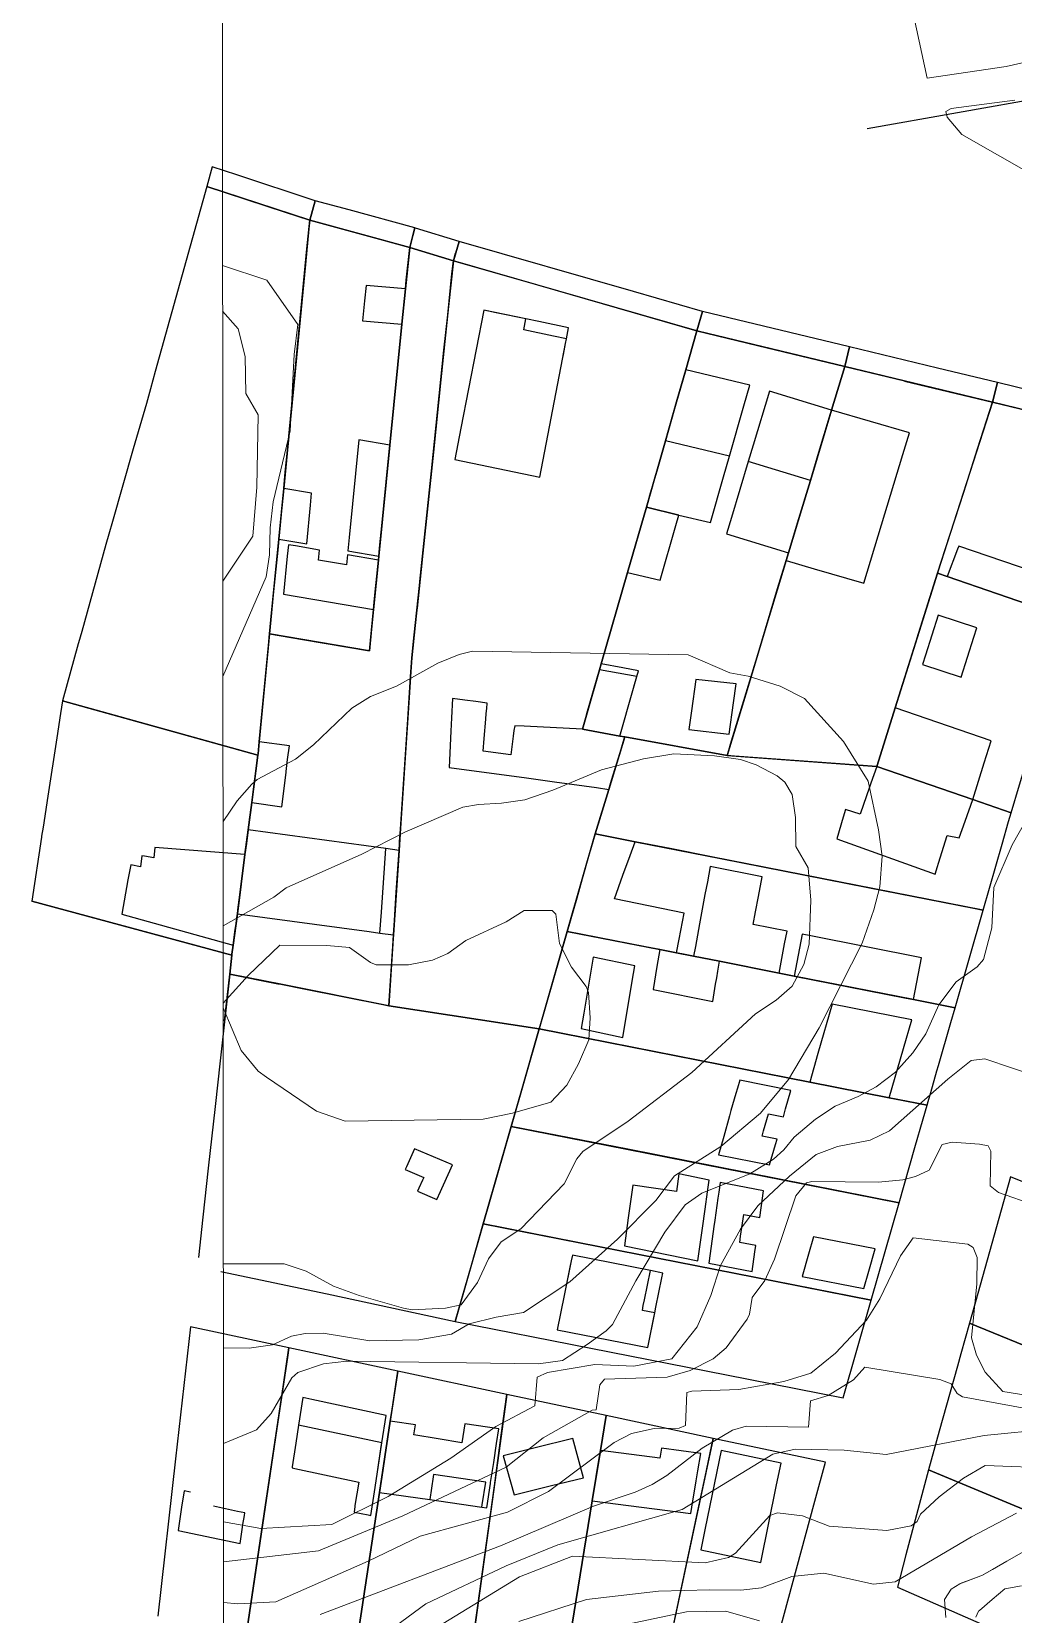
# Model space of a CAD drawing. Header units: millimetres. Extents: x 2695 to 3468, y 1447 to 2202.
# Drawn here: x 2710.2 to 2807.1, y 1669.3 to 1825.4 of the extents above; entities that cross this region are included whole.
import ezdxf

# ---------------------------------------------------------------- set-up
doc = ezdxf.new("R2010")
doc.units = ezdxf.units.MM
doc.layers.add('01_Fina', color=7, linetype='Continuous')
doc.layers.add('Traza Urbana', color=7, linetype='Continuous')

msp = doc.modelspace()

# ---------------------------------------------------------------- linework, layer by layer
at = {"layer": '01_Fina'}
msp.add_line((2792.64, 1815.87), (3017.89, 1855.74), dxfattribs=at)
at = {"layer": '01_Fina', "color": 252, "lineweight": 9, "true_color": 0x939598}
msp.add_lwpolyline([(2729.2, 1564.62), (3468.29, 1564.62), (3467.85, 2202.43), (2728.76, 2202.43), (2729.2, 1584.57)], dxfattribs=at)
at = {"layer": '01_Fina', "color": 252, "linetype": 'Continuous', "lineweight": 9, "true_color": 0x939598}
for points in [[(2796.72, 1829.37), (2798.55, 1820.85), (2806.36, 1822), (2809.37, 1822.68)], [(2807.19, 1818.68), (2800.91, 1817.84), (2800.4, 1817.54), (2800.54, 1816.99), (2801.99, 1815.26), (2809, 1811.26)], [(2729.05, 1802.34), (2733.4, 1800.91), (2736.46, 1796.52), (2736.11, 1793.57), (2735.72, 1786.05), (2734.03, 1779.03), (2733.75, 1776.48), (2733.68, 1773.81), (2733.33, 1771.64), (2729.08, 1761.78)], [(2729.05, 1797.85), (2730.59, 1796.11), (2731.26, 1793.38), (2731.32, 1789.72), (2732.56, 1787.62), (2732.41, 1780.47), (2732.03, 1775.65), (2729.07, 1771.21)], [(2729.09, 1747.48), (2730.49, 1749.52), (2731.93, 1751.18), (2732.44, 1751.64), (2736.23, 1753.65), (2738, 1755.04), (2741.78, 1758.66), (2743.63, 1759.82), (2746.2, 1760.83), (2750.27, 1763.1), (2752.37, 1763.98), (2753.7, 1764.3), (2774.99, 1763.93), (2779.07, 1762.17), (2780.91, 1761.84), (2784.04, 1760.83), (2786.45, 1759.64), (2790.3, 1755.39), (2792.72, 1751.48), (2793.76, 1746.68), (2794.1, 1744.08), (2793.89, 1741.05), (2793.28, 1738.76), (2792.15, 1735.47), (2787.9, 1727.14), (2784.86, 1722.03), (2782.11, 1718.71), (2778.19, 1715.41), (2773.64, 1712.51), (2771.8, 1710.09), (2768, 1706.27), (2763.3, 1702.08), (2758.74, 1699.05), (2756.02, 1698.58), (2753.38, 1697.91), (2751.61, 1696.91), (2748.39, 1696.33), (2743.58, 1696.24), (2738.96, 1697.01), (2737.18, 1696.96), (2735.84, 1696.69), (2733.97, 1695.84), (2731.67, 1695.52), (2729.12, 1695.56)], [(2729.09, 1737.18), (2734.1, 1740.02), (2735.33, 1740.95), (2742.79, 1744.27), (2747.03, 1746.45), (2752.75, 1748.89), (2754.29, 1749.18), (2756.55, 1749.28), (2758.86, 1749.61), (2761.61, 1750.57), (2766.42, 1752.57), (2770.57, 1753.67), (2773.55, 1754.15), (2777.56, 1753.96), (2780.14, 1753.61), (2781.67, 1753.08), (2783.74, 1752), (2784.5, 1751.36), (2785.23, 1750.14), (2785.58, 1747.88), (2785.6, 1745.01), (2786.8, 1742.9), (2787.09, 1739.73), (2786.91, 1735.39), (2786.38, 1733.37), (2785.23, 1731.24), (2783.66, 1729.87), (2781.63, 1728.52), (2775.34, 1722.72), (2769.06, 1717.93), (2764.57, 1714.91), (2763.98, 1714.21), (2762.73, 1711.73), (2758.47, 1707.28), (2756.52, 1706.02), (2755.28, 1704.34), (2754.18, 1702.01), (2752.57, 1699.8), (2751.05, 1699.47), (2747.74, 1699.31), (2746.9, 1699.46), (2742.52, 1700.72), (2740, 1701.64), (2737.3, 1703.12), (2735.11, 1703.84), (2729.12, 1703.84)], [(2808.45, 1747.84), (2806.94, 1745.2), (2805.12, 1740.99), (2804.92, 1737), (2804.11, 1733.87), (2803.48, 1733.15), (2801.41, 1731.66), (2799.72, 1729.41), (2798.43, 1726.52), (2797.13, 1724.66), (2795.43, 1722.76), (2793.51, 1721.32), (2791.76, 1720.34), (2789.49, 1719.4), (2787.55, 1718.12), (2785.44, 1716.34), (2784.42, 1715.09), (2783.41, 1714.16), (2781.06, 1712.73), (2776.32, 1710.82), (2774.68, 1709.65), (2772.67, 1706.96), (2769.82, 1702.16), (2767.52, 1697.85), (2766.9, 1697.22), (2765.02, 1695.87), (2762.59, 1694.31), (2760.2, 1693.97), (2741.29, 1694.25), (2738.99, 1693.98), (2736.48, 1693.12), (2735.88, 1692.59), (2733.85, 1689.06), (2732.39, 1687.46), (2729.13, 1686.12)], [(2729.1, 1729.1), (2730.86, 1724.9), (2732.56, 1722.85), (2733.37, 1722.26), (2738.31, 1718.9), (2741.15, 1717.93), (2754.76, 1718.12), (2757.66, 1718.7), (2761.42, 1719.8), (2763.02, 1721.47), (2764.17, 1723.56), (2765.19, 1725.93), (2765.32, 1728.11), (2765.13, 1730.62), (2764.9, 1731.19), (2763.46, 1733.13), (2762.28, 1735.44), (2761.91, 1738.33), (2761.56, 1738.69), (2758.78, 1738.69), (2757.03, 1737.58), (2753.04, 1735.74), (2751.26, 1734.45), (2749.76, 1733.82), (2747.38, 1733.34), (2744.19, 1733.34), (2743.63, 1733.57), (2741.57, 1735.05), (2739.34, 1735.25), (2734.68, 1735.28), (2731.58, 1732.29), (2729.1, 1729.56)], [(2729.14, 1678.37), (2732.8, 1677.73), (2739.83, 1678.13), (2745.38, 1680.88), (2751.57, 1684.66), (2756.01, 1687.8), (2759.84, 1689.83), (2760.08, 1692.67), (2761.09, 1693.11), (2765.76, 1693.92), (2769.62, 1693.73), (2773.36, 1694.46), (2775.87, 1697.64), (2777.2, 1700.72), (2778.15, 1703.67), (2780.13, 1707.26), (2781.84, 1709.55), (2784.98, 1712.48), (2787.59, 1714.63), (2789.72, 1715.43), (2792.94, 1716.05), (2794.84, 1716.98), (2800.59, 1722.06), (2802.9, 1723.9), (2804.23, 1724.07), (2809.69, 1722.22)], [(2729.14, 1674.45), (2738.5, 1675.51), (2746.82, 1678.99), (2757.02, 1683.78), (2760.66, 1686.66), (2765.5, 1689.4), (2765.9, 1689.44), (2766.27, 1691.89), (2766.73, 1692.45), (2772.91, 1692.67), (2775.17, 1693.3), (2777.44, 1694.47), (2778.73, 1695.56), (2780.8, 1698.39), (2781.03, 1698.89), (2781.28, 1700.52), (2782.53, 1702.21), (2783.49, 1704.3), (2785.61, 1710.54), (2786.64, 1711.84), (2787.16, 1711.98), (2793.76, 1711.89), (2796.17, 1712.13), (2797.4, 1712.46), (2798.74, 1713.08), (2800.02, 1715.6), (2801.01, 1715.86), (2803.73, 1715.66), (2804.57, 1715.49), (2804.84, 1714.97), (2804.76, 1711.55), (2805.58, 1710.87), (2809.16, 1709.63)], [(2729.14, 1670.43), (2730.56, 1670.29), (2734.29, 1670.5), (2743.42, 1674.5), (2748.52, 1676.96), (2757.15, 1679.34), (2761.19, 1681.36), (2767.69, 1686.22), (2769.37, 1687.1), (2771.62, 1687.58), (2774.1, 1687.64), (2774.7, 1687.89), (2774.84, 1691.14), (2775.34, 1691.28), (2779.97, 1691.43), (2784.41, 1692.24), (2787.09, 1693.06), (2789.52, 1695.04), (2792.56, 1698.28), (2793.89, 1700.38), (2795.91, 1704.64), (2797.16, 1706.4), (2802.58, 1705.79), (2803.08, 1705.45), (2803.49, 1704.46), (2803.44, 1701.88), (2802.93, 1696.54), (2803.42, 1694.84), (2804.28, 1693.16), (2806.01, 1691.23), (2808.28, 1690.89)], [(2808.28, 1689.55), (2802.03, 1690.72), (2801.53, 1691.04), (2800.91, 1691.99), (2799.8, 1692.43), (2792.4, 1693.64), (2791.29, 1692.39), (2788.79, 1690.85), (2787.06, 1690.32), (2786.85, 1687.72), (2780.7, 1687.81), (2779.36, 1687.43), (2776.37, 1685.65), (2772.86, 1682.95), (2771.42, 1682.08), (2769.73, 1681.31), (2765.63, 1679.92), (2756.47, 1676.02), (2738.67, 1669.23)], [(2810.87, 1687.57), (2804.19, 1686.9), (2794.51, 1685.02), (2790.38, 1685.45), (2785.53, 1685.54), (2783.32, 1685.05), (2774.39, 1679.6), (2762.11, 1676.1), (2757.01, 1674.04), (2749.09, 1670.28), (2742.48, 1665.44)], [(2744.47, 1664.48), (2758.33, 1672.95), (2763.56, 1675.01), (2776.64, 1674.35), (2778.96, 1674.86), (2779.64, 1675.28), (2783.03, 1679.01), (2783.8, 1679.26), (2786.25, 1678.98), (2788.88, 1677.94), (2794.58, 1677.54), (2796.99, 1677.99), (2797.58, 1678.41), (2797.91, 1679.15), (2799.74, 1680.86), (2802.13, 1682.7), (2804.26, 1683.94), (2811.28, 1683.69)], [(2758.26, 1668.55), (2764.96, 1670.72), (2772.04, 1671.55), (2777.11, 1671.67), (2780.18, 1671.63), (2782.21, 1671.88), (2785.2, 1672.99), (2788.35, 1673.33), (2793.26, 1672.24), (2795.39, 1672.47), (2802.92, 1676.9), (2807.36, 1679.24)], [(2808.27, 1675.57), (2804.01, 1673.11), (2801.78, 1672.27), (2800.91, 1671.73), (2800.28, 1670.71), (2800.41, 1668.93)], [(2801.78, 1672.27), (2801.99, 1672.35), (2803.53, 1672.93), (2804.01, 1673.11), (2804.99, 1673.68), (2806.42, 1674.5), (2807.85, 1675.33)], [(2803.37, 1668.97), (2803.62, 1669.56), (2803.71, 1669.64), (2804.97, 1670.71), (2806.22, 1671.78), (2807.85, 1672.08)], [(2782, 1668.6), (2778.68, 1669.58), (2774.81, 1669.5), (2766.52, 1667.76)]]:
    msp.add_lwpolyline(points, dxfattribs=at)
at = {"layer": 'Traza Urbana', "color": 7, "linetype": 'Continuous', "invisible_edges": 5}
for points in [[(2727.48, 1810.14), (2727.48, 1810.14), (2735.22, 1807.61), (2728.02, 1812.07)], [(2728.02, 1812.07), (2735.22, 1807.61), (2737.65, 1806.81), (2730.45, 1811.28)], [(2722.4, 1791.88), (2735.41, 1783.81), (2737.37, 1804.01), (2727.48, 1810.14)], [(2727.48, 1810.14), (2737.37, 1804.01), (2737.65, 1806.81)], [(2730.45, 1811.28), (2737.65, 1806.81), (2738.19, 1808.74)], [(2737.65, 1806.81), (2737.65, 1806.81), (2744.16, 1805.04), (2738.19, 1808.74)], [(2738.19, 1808.74), (2744.16, 1805.04), (2747.5, 1804.13), (2741.54, 1807.83)], [(2741.54, 1807.83), (2747.5, 1804.13), (2748.02, 1806.05)], [(2737.22, 1802.46), (2746.74, 1796.56), (2747.09, 1800.05), (2737.56, 1805.96)], [(2737.56, 1805.96), (2747.09, 1800.05), (2747.17, 1800.91), (2737.65, 1806.81)], [(2737.65, 1806.81), (2747.17, 1800.91), (2747.5, 1804.13)], [(2747.81, 1805.3), (2751.81, 1802.82), (2752.03, 1803.56), (2748.02, 1806.05)], [(2748.02, 1806.05), (2752.03, 1803.56), (2752.04, 1803.59), (2748.08, 1806.04)], [(2748.08, 1806.04), (2752.04, 1803.59), (2752.39, 1804.73)], [(2747.09, 1800.05), (2751.25, 1797.47), (2751.67, 1801.54), (2747.5, 1804.13)], [(2747.5, 1804.13), (2747.5, 1804.13), (2751.81, 1802.82), (2747.81, 1805.3)], [(2747.5, 1804.13), (2751.67, 1801.54), (2751.81, 1802.82)], [(2751.81, 1802.82), (2751.81, 1802.82), (2758.64, 1800.86), (2752.39, 1804.73)], [(2752.39, 1804.73), (2758.64, 1800.86), (2775.84, 1795.9), (2769.58, 1799.78)], [(2736.06, 1790.52), (2745.55, 1784.63), (2746.74, 1796.56), (2737.22, 1802.46)], [(2751.33, 1798.31), (2772.73, 1785.04), (2773.9, 1789.13), (2751.81, 1802.82)], [(2751.81, 1802.82), (2773.9, 1789.13), (2774.74, 1792.06), (2762.22, 1799.83)], [(2743.05, 1798.85), (2746.74, 1796.56), (2746.89, 1798.11), (2743.21, 1800.39)], [(2743.21, 1800.39), (2746.89, 1798.11), (2747.09, 1800.05)], [(2746.74, 1796.56), (2750.88, 1793.99), (2751.25, 1797.47), (2747.09, 1800.05)], [(2762.22, 1799.83), (2774.74, 1792.06), (2775.84, 1795.9)], [(2769.58, 1799.78), (2775.84, 1795.9), (2776.39, 1797.82)], [(2742.86, 1796.9), (2742.86, 1796.9), (2746.74, 1796.56), (2743.05, 1798.85)], [(2750.58, 1791.07), (2770.85, 1778.5), (2772.73, 1785.04), (2751.33, 1798.31)], [(2752.56, 1786.3), (2760.35, 1781.47), (2762.58, 1793.12), (2754.8, 1797.94)], [(2754.8, 1797.94), (2762.58, 1793.12), (2762.67, 1793.58), (2756.04, 1797.69)], [(2756.04, 1797.69), (2758.76, 1796), (2758.97, 1797.08)], [(2775.84, 1795.9), (2775.84, 1795.9), (2781.81, 1794.46), (2776.39, 1797.82)], [(2775.84, 1795.9), (2775.84, 1795.9), (2781.81, 1794.46), (2776.39, 1797.82)], [(2776.39, 1797.82), (2781.81, 1794.46), (2790.43, 1792.38), (2785.01, 1795.74)], [(2776.39, 1797.82), (2781.81, 1794.46), (2790.43, 1792.38), (2785.01, 1795.74)], [(2745.55, 1784.63), (2749.64, 1782.09), (2750.88, 1793.99), (2746.74, 1796.56)], [(2758.76, 1796), (2762.67, 1793.58), (2762.88, 1794.66), (2761.7, 1795.39)], [(2761.7, 1795.39), (2762.88, 1794.66), (2762.97, 1795.12)], [(2774.74, 1792.06), (2787.87, 1783.92), (2789.02, 1787.73), (2775.84, 1795.9)], [(2775.84, 1795.9), (2789.02, 1787.73), (2789.13, 1788.07), (2776.92, 1795.64)], [(2776.92, 1795.64), (2789.13, 1788.07), (2790.43, 1792.38)], [(2785.01, 1795.74), (2790.43, 1792.38), (2790.89, 1794.32)], [(2785.01, 1795.74), (2790.43, 1792.38), (2790.89, 1794.32)], [(2790.43, 1792.38), (2790.43, 1792.38), (2796.31, 1790.96), (2790.89, 1794.32)], [(2790.43, 1792.38), (2790.43, 1792.38), (2796.31, 1790.96), (2790.89, 1794.32)], [(2790.89, 1794.32), (2796.31, 1790.96), (2796.33, 1790.95), (2790.9, 1794.32)], [(2790.89, 1794.32), (2796.31, 1790.96), (2796.33, 1790.95), (2790.9, 1794.32)], [(2790.9, 1794.32), (2796.33, 1790.95), (2805.01, 1788.85), (2799.57, 1792.22)], [(2790.9, 1794.32), (2796.33, 1790.95), (2805.01, 1788.85), (2799.57, 1792.22)], [(2721.94, 1790.19), (2735.22, 1781.96), (2735.41, 1783.81), (2722.4, 1791.88)], [(2773.93, 1789.25), (2787.03, 1781.13), (2787.87, 1783.92), (2774.74, 1792.06)], [(2789.13, 1788.07), (2802.16, 1780), (2803.53, 1784.26), (2790.43, 1792.38)], [(2790.43, 1792.38), (2803.53, 1784.26), (2805.01, 1788.85)], [(2799.57, 1792.22), (2805.01, 1788.85), (2805.48, 1790.79)], [(2799.57, 1792.22), (2805.01, 1788.85), (2805.48, 1790.79)], [(2721.52, 1788.74), (2735.07, 1780.34), (2735.22, 1781.96), (2721.94, 1790.19)], [(2735.41, 1783.81), (2744.88, 1777.94), (2745.55, 1784.63), (2736.06, 1790.52)], [(2749.84, 1783.94), (2769, 1772.06), (2770.85, 1778.5), (2750.58, 1791.07)], [(2805.01, 1788.85), (2805.01, 1788.85), (2810.9, 1787.43), (2805.48, 1790.79)], [(2805.01, 1788.85), (2805.01, 1788.85), (2810.9, 1787.43), (2805.48, 1790.79)], [(2805.48, 1790.79), (2810.9, 1787.43), (2818.14, 1785.68), (2812.72, 1789.05)], [(2805.48, 1790.79), (2810.9, 1787.43), (2818.14, 1785.68), (2812.72, 1789.05)], [(2720.23, 1784.26), (2734.59, 1775.36), (2735.07, 1780.34), (2721.52, 1788.74)], [(2772.73, 1785.04), (2785.76, 1776.96), (2787.03, 1781.13), (2773.93, 1789.25)], [(2800.54, 1774.98), (2812.63, 1767.49), (2816.87, 1781.5), (2805.01, 1788.85)], [(2800.54, 1774.98), (2812.63, 1767.49), (2816.87, 1781.5), (2805.01, 1788.85)], [(2805.01, 1788.85), (2816.87, 1781.5), (2817.33, 1783), (2809.73, 1787.71)], [(2805.01, 1788.85), (2816.87, 1781.5), (2817.33, 1783), (2809.73, 1787.71)], [(2787.03, 1781.13), (2799.95, 1773.12), (2802.16, 1780), (2789.13, 1788.07)], [(2787.03, 1781.13), (2794.06, 1776.77), (2796.16, 1783.71), (2789.13, 1788.07)], [(2789.13, 1788.07), (2796.16, 1783.71), (2796.81, 1785.83)], [(2741.53, 1775.5), (2744.46, 1773.68), (2745.42, 1783.34), (2742.49, 1785.15)], [(2742.49, 1785.15), (2745.42, 1783.34), (2745.55, 1784.63)], [(2751.97, 1783.21), (2751.97, 1783.21), (2760.35, 1781.47), (2752.56, 1786.3)], [(2771.43, 1780.54), (2777.17, 1776.98), (2778.46, 1781.49), (2772.73, 1785.04)], [(2771.87, 1782.06), (2784.87, 1774), (2785.76, 1776.96), (2772.73, 1785.04)], [(2772.73, 1785.04), (2778.46, 1781.49), (2779.05, 1783.52)], [(2718.17, 1777.08), (2733.81, 1767.38), (2734.59, 1775.36), (2720.23, 1784.26)], [(2735.07, 1780.34), (2744.53, 1774.47), (2744.88, 1777.94), (2735.41, 1783.81)], [(2744.46, 1773.68), (2748.5, 1771.18), (2749.64, 1782.09), (2745.55, 1784.63)], [(2748.79, 1773.95), (2766.4, 1763.03), (2769, 1772.06), (2749.84, 1783.94)], [(2771.65, 1781.29), (2784.64, 1773.23), (2784.87, 1774), (2771.87, 1782.06)], [(2779.24, 1777.49), (2784.87, 1774), (2786.54, 1779.51), (2780.91, 1783)], [(2780.91, 1783), (2786.54, 1779.51), (2787.03, 1781.13)], [(2734.7, 1776.54), (2737.35, 1774.89), (2737.71, 1778.7), (2735.07, 1780.34)], [(2734.99, 1779.55), (2744.46, 1773.68), (2744.53, 1774.47), (2735.07, 1780.34)], [(2735.07, 1780.34), (2737.71, 1778.7), (2737.83, 1779.87)], [(2770.85, 1778.5), (2783.8, 1770.47), (2784.64, 1773.23), (2771.65, 1781.29)], [(2771.14, 1779.54), (2774.06, 1777.73), (2777.17, 1776.98), (2771.43, 1780.54)], [(2785.28, 1775.36), (2792.32, 1770.99), (2794.06, 1776.77), (2787.03, 1781.13)], [(2786.68, 1780), (2799.59, 1772), (2799.95, 1773.12), (2787.03, 1781.13)], [(2734.59, 1775.36), (2744.04, 1769.5), (2744.42, 1773.28), (2734.95, 1779.15)], [(2734.95, 1779.15), (2744.42, 1773.28), (2744.46, 1773.68), (2734.99, 1779.55)], [(2770.85, 1778.5), (2770.85, 1778.5), (2774.06, 1777.73), (2771.14, 1779.54)], [(2784.87, 1774), (2797.71, 1766.04), (2799.59, 1772), (2786.68, 1780)], [(2769, 1772.06), (2781.87, 1764.08), (2783.8, 1770.47), (2770.85, 1778.5)], [(2769.29, 1773.1), (2772.21, 1771.29), (2773.76, 1776.7), (2770.85, 1778.5)], [(2770.85, 1778.5), (2773.76, 1776.7), (2774.06, 1777.73)], [(2778.75, 1775.87), (2778.75, 1775.87), (2784.87, 1774), (2779.24, 1777.49)], [(2717.52, 1774.81), (2733.56, 1764.87), (2733.67, 1766), (2717.81, 1775.84)], [(2717.81, 1775.84), (2733.67, 1766), (2733.81, 1767.38), (2718.17, 1777.08)], [(2734.59, 1775.36), (2734.59, 1775.36), (2737.35, 1774.89), (2734.7, 1776.54)], [(2715.14, 1766.22), (2732.65, 1755.36), (2733.56, 1764.87), (2717.52, 1774.81)], [(2734.08, 1770.18), (2743.53, 1764.32), (2743.94, 1768.4), (2734.48, 1774.27)], [(2734.48, 1774.27), (2743.94, 1768.4), (2744.04, 1769.5), (2734.59, 1775.36)], [(2735.43, 1773.68), (2743.94, 1768.4), (2744.05, 1769.52), (2735.54, 1774.79)], [(2735.54, 1774.79), (2744.05, 1769.52), (2744.07, 1769.82), (2736.24, 1774.68)], [(2736.24, 1774.68), (2738.5, 1773.27), (2738.6, 1774.27)], [(2741.4, 1774.2), (2741.4, 1774.2), (2744.46, 1773.68), (2741.53, 1775.5)], [(2784.87, 1774), (2787.42, 1772.42), (2792.32, 1770.99), (2785.28, 1775.36)], [(2799.65, 1772.21), (2800.53, 1771.67), (2812.63, 1767.49), (2800.54, 1774.98)], [(2799.65, 1772.21), (2800.53, 1771.67), (2812.63, 1767.49), (2800.54, 1774.98)], [(2800.53, 1771.67), (2800.53, 1771.67), (2812.63, 1767.49), (2801.55, 1774.36)], [(2800.53, 1771.67), (2800.53, 1771.67), (2812.63, 1767.49), (2801.55, 1774.36)], [(2801.55, 1774.36), (2812.63, 1767.49), (2812.72, 1767.81), (2801.67, 1774.66)], [(2801.55, 1774.36), (2812.63, 1767.49), (2812.72, 1767.81), (2801.67, 1774.66)], [(2801.67, 1774.66), (2812.72, 1767.81), (2813.39, 1770.01), (2811.13, 1771.41)], [(2801.67, 1774.66), (2812.72, 1767.81), (2813.39, 1770.01), (2811.13, 1771.41)], [(2735.06, 1769.91), (2735.06, 1769.91), (2743.94, 1768.4), (2735.43, 1773.68)], [(2738.5, 1773.27), (2744.07, 1769.82), (2744.17, 1770.82), (2740.86, 1772.87)], [(2740.86, 1772.87), (2744.17, 1770.82), (2744.19, 1770.99), (2741.26, 1772.8)], [(2741.26, 1772.8), (2744.19, 1770.99), (2744.29, 1771.99), (2741.36, 1773.8)], [(2741.36, 1773.8), (2744.29, 1771.99), (2744.42, 1773.28)], [(2743.94, 1768.4), (2747.95, 1765.91), (2748.46, 1770.78), (2744.42, 1773.28)], [(2744.42, 1773.28), (2748.46, 1770.78), (2748.5, 1771.18), (2744.46, 1773.68)], [(2748.23, 1768.54), (2764.99, 1758.15), (2766.23, 1762.45), (2748.73, 1773.3)], [(2748.73, 1773.3), (2766.23, 1762.45), (2766.4, 1763.03), (2748.79, 1773.95)], [(2769, 1772.06), (2769, 1772.06), (2772.21, 1771.29), (2769.29, 1773.1)], [(2782.63, 1766.62), (2795.4, 1758.7), (2797.47, 1765.28), (2784.64, 1773.23)], [(2784.64, 1773.23), (2797.47, 1765.28), (2797.71, 1766.04), (2784.87, 1774)], [(2784.64, 1773.23), (2784.64, 1773.23), (2787.42, 1772.42), (2784.87, 1774)], [(2766.4, 1763.03), (2779.16, 1755.12), (2781.87, 1764.08), (2769, 1772.06)], [(2795.4, 1758.7), (2807.66, 1751.1), (2811.71, 1764.48), (2799.59, 1772)], [(2799.59, 1772), (2799.59, 1772), (2800.53, 1771.67), (2799.65, 1772.21)], [(2799.59, 1772), (2799.59, 1772), (2800.53, 1771.67), (2799.65, 1772.21)], [(2799.59, 1772), (2811.71, 1764.48), (2811.78, 1764.7), (2800.53, 1771.67)], [(2800.53, 1771.67), (2811.78, 1764.7), (2812.63, 1767.49)], [(2733.81, 1767.38), (2736.93, 1765.45), (2743.53, 1764.32), (2734.08, 1770.18)], [(2743.71, 1766.12), (2747.72, 1763.63), (2747.95, 1765.91), (2743.94, 1768.4)], [(2748.05, 1766.82), (2764.55, 1756.59), (2764.94, 1757.97), (2748.21, 1768.34)], [(2748.21, 1768.34), (2764.94, 1757.97), (2764.99, 1758.15), (2748.23, 1768.54)], [(2798.4, 1763.91), (2801.91, 1761.73), (2803.15, 1765.68), (2799.64, 1767.85)], [(2799.64, 1767.85), (2803.15, 1765.68), (2803.44, 1766.6)], [(2733.67, 1766), (2733.67, 1766), (2736.93, 1765.45), (2733.81, 1767.38)], [(2747.72, 1763.63), (2767.38, 1751.44), (2768.26, 1754.29), (2748.05, 1766.82)], [(2780.88, 1760.8), (2793.59, 1752.92), (2795.4, 1758.7), (2782.63, 1766.62)], [(2713.25, 1759.39), (2713.25, 1759.39), (2732.52, 1754.03), (2714.8, 1765.02)], [(2714.8, 1765.02), (2732.52, 1754.03), (2732.54, 1754.15), (2714.83, 1765.13)], [(2714.83, 1765.13), (2732.54, 1754.15), (2732.65, 1755.36), (2715.14, 1766.22)], [(2732.65, 1755.36), (2746.59, 1746.72), (2747.31, 1757.54), (2733.67, 1766)], [(2733.67, 1766), (2747.31, 1757.54), (2747.59, 1761.8), (2743.53, 1764.32)], [(2743.53, 1764.32), (2747.59, 1761.8), (2747.72, 1763.63), (2743.71, 1766.12)], [(2747.66, 1762.75), (2767.15, 1750.66), (2767.38, 1751.44), (2747.72, 1763.63)], [(2798.11, 1762.98), (2798.11, 1762.98), (2801.91, 1761.73), (2798.4, 1763.91)], [(2747.32, 1757.72), (2765.8, 1746.26), (2767.15, 1750.66), (2747.66, 1762.75)], [(2764.94, 1757.97), (2768.24, 1755.92), (2769.52, 1760.41), (2766.23, 1762.45)], [(2764.99, 1758.15), (2768.73, 1755.83), (2778.82, 1753.99), (2766.07, 1761.9)], [(2766.07, 1761.9), (2778.82, 1753.99), (2778.98, 1754.54), (2766.23, 1762.45)], [(2766.23, 1762.45), (2778.98, 1754.54), (2779.16, 1755.12), (2766.4, 1763.03)], [(2766.23, 1762.45), (2769.52, 1760.41), (2769.92, 1761.78)], [(2775.29, 1758.41), (2779.02, 1756.1), (2779.45, 1759.21), (2775.73, 1761.51)], [(2775.73, 1761.51), (2779.45, 1759.21), (2779.71, 1761.06)], [(2778.82, 1753.99), (2778.82, 1753.99), (2793.59, 1752.92), (2780.88, 1760.8)], [(2713.05, 1758.15), (2731.57, 1746.67), (2731.73, 1747.93), (2713.25, 1759.39)], [(2713.25, 1759.39), (2731.73, 1747.93), (2731.92, 1749.35), (2717.74, 1758.14)], [(2751.63, 1757.7), (2754.86, 1755.69), (2755.02, 1757.59), (2751.73, 1759.63)], [(2751.73, 1759.63), (2755.02, 1757.59), (2755.06, 1758.16), (2752.95, 1759.47)], [(2752.95, 1759.47), (2755.06, 1758.16), (2755.1, 1758.65), (2754.03, 1759.32)], [(2754.03, 1759.32), (2755.1, 1758.65), (2755.15, 1759.16)], [(2794.27, 1755.11), (2803.05, 1749.66), (2804.17, 1753.26), (2795.4, 1758.7)], [(2794.54, 1755.97), (2806.83, 1748.35), (2807.66, 1751.1), (2795.4, 1758.7)], [(2795.4, 1758.7), (2804.17, 1753.26), (2804.86, 1755.44)], [(2712.68, 1755.73), (2731.25, 1744.22), (2731.57, 1746.67), (2713.05, 1758.15)], [(2717.74, 1758.14), (2731.92, 1749.35), (2732.52, 1754.03)], [(2746.6, 1746.83), (2763.04, 1736.64), (2765.8, 1746.26), (2747.32, 1757.72)], [(2751.56, 1756.4), (2754.76, 1754.42), (2754.86, 1755.69), (2751.63, 1757.7)], [(2757.79, 1756.46), (2767.15, 1750.66), (2767.28, 1751.1), (2757.86, 1756.94)], [(2757.86, 1756.94), (2767.28, 1751.1), (2767.42, 1751.56), (2758.81, 1756.89)], [(2764.55, 1756.59), (2764.55, 1756.59), (2768.24, 1755.92), (2764.94, 1757.97)], [(2764.55, 1756.59), (2764.55, 1756.59), (2768.24, 1755.92), (2764.94, 1757.97)], [(2764.94, 1757.97), (2768.24, 1755.92), (2768.73, 1755.83), (2764.99, 1758.15)], [(2775.04, 1756.55), (2775.04, 1756.55), (2779.02, 1756.1), (2775.29, 1758.41)], [(2711.8, 1749.98), (2730.5, 1738.38), (2731.25, 1744.22), (2712.68, 1755.73)], [(2732.54, 1754.15), (2746.51, 1745.49), (2746.59, 1746.72), (2732.65, 1755.36)], [(2732.54, 1754.15), (2735.32, 1752.43), (2735.46, 1753.62), (2732.65, 1755.36)], [(2732.65, 1755.36), (2735.46, 1753.62), (2735.63, 1754.95)], [(2751.39, 1752.82), (2751.39, 1752.82), (2759.03, 1751.78), (2751.56, 1756.4)], [(2757.49, 1754.06), (2761.78, 1751.4), (2765.92, 1750.83), (2757.72, 1755.92)], [(2757.72, 1755.92), (2765.92, 1750.83), (2767.15, 1750.66), (2757.79, 1756.46)], [(2758.81, 1756.89), (2767.42, 1751.56), (2768.26, 1754.29), (2764.55, 1756.59)], [(2764.55, 1756.59), (2768.26, 1754.29), (2768.67, 1755.65), (2768.24, 1755.92)], [(2764.55, 1756.59), (2768.26, 1754.29), (2768.67, 1755.65), (2768.24, 1755.92)], [(2767.15, 1750.66), (2778.16, 1743.83), (2792.7, 1740.97), (2768.73, 1755.83)], [(2768.24, 1755.92), (2768.67, 1755.65), (2768.73, 1755.83)], [(2768.24, 1755.92), (2768.67, 1755.65), (2768.73, 1755.83)], [(2768.73, 1755.83), (2792.7, 1740.97), (2803.13, 1738.92), (2778.82, 1753.99)], [(2794.27, 1755.11), (2803.05, 1749.66), (2806.83, 1748.35), (2794.54, 1755.97)], [(2732.09, 1750.69), (2734.9, 1748.94), (2735.3, 1752.31), (2732.52, 1754.03)], [(2732.43, 1753.33), (2746.46, 1744.63), (2746.5, 1745.36), (2732.52, 1754.03)], [(2732.52, 1754.03), (2746.5, 1745.36), (2746.51, 1745.49), (2732.54, 1754.15)], [(2732.52, 1754.03), (2735.3, 1752.31), (2735.32, 1752.43), (2732.54, 1754.15)], [(2754.76, 1754.42), (2759.03, 1751.78), (2761.78, 1751.4), (2757.49, 1754.06)], [(2778.82, 1753.99), (2803.13, 1738.92), (2804.07, 1738.73), (2779.54, 1753.94)], [(2779.54, 1753.94), (2804.07, 1738.73), (2805.94, 1745.26), (2793.59, 1752.92)], [(2793.59, 1752.92), (2793.59, 1752.92), (2803.05, 1749.66), (2794.27, 1755.11)], [(2793.59, 1752.92), (2793.59, 1752.92), (2803.05, 1749.66), (2794.27, 1755.11)], [(2731.92, 1749.35), (2746.18, 1740.51), (2746.46, 1744.63), (2732.43, 1753.33)], [(2793.01, 1751.28), (2801.72, 1745.88), (2802.29, 1747.53), (2793.59, 1752.92)], [(2793.59, 1752.92), (2805.94, 1745.26), (2806.57, 1747.48), (2803.05, 1749.66)], [(2793.59, 1752.92), (2802.29, 1747.53), (2803.05, 1749.66)], [(2731.92, 1749.35), (2731.92, 1749.35), (2734.9, 1748.94), (2732.09, 1750.69)], [(2791.93, 1748.2), (2799.68, 1743.39), (2800.54, 1746.1), (2792.86, 1750.86)], [(2792.86, 1750.86), (2800.54, 1746.1), (2801.72, 1745.88), (2793.01, 1751.28)], [(2711.33, 1746.92), (2730.09, 1735.29), (2730.5, 1738.38), (2711.8, 1749.98)], [(2731.57, 1746.67), (2746, 1737.72), (2746.18, 1740.51), (2731.92, 1749.35)], [(2766.23, 1747.66), (2769.73, 1745.49), (2778.16, 1743.83), (2767.15, 1750.66)], [(2803.05, 1749.66), (2806.57, 1747.48), (2806.83, 1748.35)], [(2765.8, 1746.26), (2765.8, 1746.26), (2769.73, 1745.49), (2766.23, 1747.66)], [(2789.65, 1745.79), (2789.65, 1745.79), (2799.34, 1742.28), (2790.27, 1747.91)], [(2790.27, 1747.91), (2799.34, 1742.28), (2799.58, 1743.05), (2790.5, 1748.67)], [(2790.5, 1748.67), (2799.58, 1743.05), (2799.68, 1743.39), (2791.93, 1748.2)], [(2711.18, 1745.94), (2729.96, 1734.29), (2729.97, 1734.41), (2711.19, 1746.05)], [(2711.19, 1746.05), (2729.97, 1734.41), (2730.09, 1735.29), (2711.33, 1746.92)], [(2731.31, 1744.69), (2744.57, 1736.47), (2744.71, 1738.53), (2731.57, 1746.67)], [(2731.39, 1745.3), (2745.91, 1736.29), (2746, 1737.72), (2731.57, 1746.67)], [(2731.57, 1746.67), (2744.71, 1738.53), (2745.15, 1744.81)], [(2746.46, 1744.63), (2762.48, 1734.7), (2763.04, 1736.64), (2746.6, 1746.83)], [(2765.22, 1744.25), (2768.54, 1742.19), (2769.24, 1744.13), (2765.8, 1746.26)], [(2765.35, 1744.69), (2785.43, 1732.24), (2789.8, 1731.38), (2765.8, 1746.26)], [(2765.8, 1746.26), (2789.8, 1731.38), (2793.74, 1730.61), (2769.73, 1745.49)], [(2765.8, 1746.26), (2769.24, 1744.13), (2769.73, 1745.49)], [(2710.21, 1739.62), (2710.21, 1739.62), (2729.96, 1734.29), (2711.18, 1745.94)], [(2722.25, 1743.91), (2730.55, 1738.77), (2730.67, 1739.76), (2722.37, 1744.91)], [(2722.37, 1744.91), (2730.67, 1739.76), (2731.25, 1744.22)], [(2731.25, 1744.22), (2745.83, 1735.18), (2745.91, 1736.29), (2731.39, 1745.3)], [(2731.25, 1744.22), (2743.52, 1736.62), (2744.57, 1736.47), (2731.31, 1744.69)], [(2745.91, 1736.29), (2760.36, 1727.33), (2762.48, 1734.7), (2746.46, 1744.63)], [(2765.19, 1744.16), (2783.95, 1732.53), (2785.43, 1732.24), (2765.35, 1744.69)], [(2769.73, 1745.49), (2793.74, 1730.61), (2797.21, 1729.92), (2773.19, 1744.81)], [(2773.19, 1744.81), (2797.21, 1729.92), (2801.31, 1729.11), (2777.29, 1744.01)], [(2719.71, 1741.73), (2730.09, 1735.29), (2730.29, 1736.82), (2719.98, 1743.21)], [(2719.98, 1743.21), (2730.29, 1736.82), (2730.34, 1737.19), (2720.96, 1743)], [(2720.96, 1743), (2730.34, 1737.19), (2730.48, 1738.26), (2721.06, 1744.1)], [(2721.06, 1744.1), (2730.48, 1738.26), (2730.5, 1738.38), (2721.34, 1744.06)], [(2721.34, 1744.06), (2730.5, 1738.38), (2730.55, 1738.77), (2722.25, 1743.91)], [(2730.5, 1738.38), (2730.5, 1738.38), (2743.52, 1736.62), (2731.25, 1744.22)], [(2730.52, 1738.56), (2745.45, 1729.3), (2745.83, 1735.18), (2731.25, 1744.22)], [(2764.52, 1741.82), (2767.71, 1739.84), (2768.54, 1742.19), (2765.22, 1744.25)], [(2764.59, 1742.05), (2778.06, 1733.69), (2783.95, 1732.53), (2765.19, 1744.16)], [(2776.87, 1741.54), (2781.62, 1738.59), (2781.9, 1740.1), (2777.15, 1743.04)], [(2777.15, 1743.04), (2781.9, 1740.1), (2782.26, 1742.04)], [(2777.29, 1744.01), (2801.31, 1729.11), (2804.07, 1738.73)], [(2719.1, 1738.34), (2719.1, 1738.34), (2730.09, 1735.29), (2719.71, 1741.73)], [(2764.15, 1740.53), (2773.84, 1734.52), (2774.09, 1735.89), (2764.52, 1741.82)], [(2764.32, 1741.13), (2775.51, 1734.19), (2778.06, 1733.69), (2764.59, 1742.05)], [(2776.63, 1740.27), (2781.39, 1737.32), (2781.62, 1738.59), (2776.87, 1741.54)], [(2763.04, 1736.64), (2763.04, 1736.64), (2772.17, 1734.85), (2763.98, 1739.93)], [(2763.04, 1736.64), (2763.04, 1736.64), (2772.17, 1734.85), (2763.98, 1739.93)], [(2763.98, 1739.93), (2772.17, 1734.85), (2773.84, 1734.52), (2764.15, 1740.53)], [(2763.98, 1739.93), (2772.17, 1734.85), (2773.84, 1734.52), (2764.15, 1740.53)], [(2764.15, 1740.53), (2773.84, 1734.52), (2775.51, 1734.19), (2764.32, 1741.13)], [(2767.71, 1739.84), (2774.09, 1735.89), (2774.57, 1738.45)], [(2776.1, 1737.4), (2783.95, 1732.53), (2784.49, 1735.4), (2776.63, 1740.27)], [(2710.21, 1739.62), (2729.24, 1727.82), (2729.75, 1732.42), (2724.24, 1735.84)], [(2730.09, 1735.29), (2737.06, 1730.97), (2745, 1729.39), (2730.5, 1738.38)], [(2730.5, 1738.38), (2745, 1729.39), (2745.45, 1729.3), (2730.52, 1738.56)], [(2760.28, 1727.02), (2760.28, 1727.02), (2786.97, 1721.77), (2763.03, 1736.62)], [(2763.03, 1736.62), (2786.97, 1721.77), (2787.04, 1721.76), (2763.04, 1736.64)], [(2763.04, 1736.64), (2787.04, 1721.76), (2794.82, 1720.22), (2770.78, 1735.13)], [(2775.69, 1735.16), (2778.06, 1733.69), (2783.95, 1732.53), (2776.1, 1737.4)], [(2781.39, 1737.32), (2784.49, 1735.4), (2784.73, 1736.66)], [(2724.24, 1735.84), (2729.75, 1732.42), (2729.96, 1734.29)], [(2729.97, 1734.41), (2734.79, 1731.42), (2737.06, 1730.97), (2730.09, 1735.29)], [(2745.45, 1729.3), (2745.45, 1729.3), (2760.28, 1727.02), (2745.88, 1735.95)], [(2745.88, 1735.95), (2760.28, 1727.02), (2760.36, 1727.33), (2745.91, 1736.29)], [(2770.78, 1735.13), (2794.82, 1720.22), (2796.2, 1719.95), (2772.17, 1734.85)], [(2775.51, 1734.19), (2775.51, 1734.19), (2778.06, 1733.69), (2775.69, 1735.16)], [(2785.43, 1732.24), (2785.43, 1732.24), (2796.33, 1730.1), (2786.21, 1736.37)], [(2786.21, 1736.37), (2796.33, 1730.1), (2797.21, 1729.92), (2787.08, 1736.2)], [(2787.08, 1736.2), (2797.21, 1729.92), (2797.99, 1734.05)], [(2729.75, 1732.42), (2729.75, 1732.42), (2734.49, 1731.48), (2729.96, 1734.29)], [(2729.96, 1734.29), (2734.49, 1731.48), (2734.79, 1731.42), (2729.97, 1734.41)], [(2764.67, 1728.57), (2768.54, 1726.17), (2769.45, 1731.72), (2765.59, 1734.11)], [(2765.59, 1734.11), (2769.45, 1731.72), (2769.7, 1733.23)], [(2771.89, 1733.17), (2777.41, 1729.74), (2777.68, 1731.43), (2772.17, 1734.85)], [(2772.17, 1734.85), (2796.2, 1719.95), (2797.86, 1719.63), (2773.84, 1734.52)], [(2772.17, 1734.85), (2777.68, 1731.43), (2777.79, 1732.07), (2773.84, 1734.52)], [(2773.84, 1734.52), (2797.86, 1719.63), (2798.55, 1719.49), (2774.52, 1734.39)], [(2773.84, 1734.52), (2777.79, 1732.07), (2777.89, 1732.71), (2775.51, 1734.19)], [(2774.52, 1734.39), (2798.55, 1719.49), (2798.65, 1719.85), (2775.51, 1734.19)], [(2775.51, 1734.19), (2798.65, 1719.85), (2798.91, 1720.76), (2778.06, 1733.69)], [(2775.51, 1734.19), (2777.89, 1732.71), (2778.06, 1733.69)], [(2778.06, 1733.69), (2798.91, 1720.76), (2799.52, 1722.88), (2783.95, 1732.53)], [(2728.8, 1723.88), (2754.76, 1707.78), (2756.98, 1715.54), (2729.75, 1732.42)], [(2729.75, 1732.42), (2756.98, 1715.54), (2757.52, 1717.4), (2734.96, 1731.39)], [(2771.52, 1730.9), (2771.52, 1730.9), (2777.41, 1729.74), (2771.89, 1733.17)], [(2783.95, 1732.53), (2799.52, 1722.88), (2799.67, 1723.41), (2785.43, 1732.24)], [(2785.43, 1732.24), (2799.67, 1723.41), (2800.88, 1727.64), (2797.21, 1729.92)], [(2734.96, 1731.39), (2757.52, 1717.4), (2758.59, 1721.15), (2745.45, 1729.3)], [(2745.45, 1729.3), (2758.59, 1721.15), (2760.28, 1727.02)], [(2787.78, 1724.59), (2794.82, 1720.22), (2796.22, 1725.1), (2789.18, 1729.46)], [(2789.18, 1729.46), (2796.22, 1725.1), (2797.03, 1727.91)], [(2797.21, 1729.92), (2800.88, 1727.64), (2801.31, 1729.11)], [(2764.43, 1727.05), (2764.43, 1727.05), (2768.54, 1726.17), (2764.67, 1728.57)], [(2757.52, 1717.4), (2757.52, 1717.4), (2784.29, 1712.14), (2760.28, 1727.02)], [(2760.28, 1727.02), (2784.29, 1712.14), (2795.79, 1709.87), (2771.77, 1724.76)], [(2771.77, 1724.76), (2795.79, 1709.87), (2797.35, 1715.33), (2786.97, 1721.77)], [(2786.97, 1721.77), (2786.97, 1721.77), (2794.82, 1720.22), (2787.78, 1724.59)], [(2728.31, 1719.38), (2753.59, 1703.71), (2754.76, 1707.78), (2728.8, 1723.88)], [(2779.68, 1720.65), (2782.9, 1718.65), (2784.37, 1718.36), (2779.83, 1721.17)], [(2779.83, 1721.17), (2784.37, 1718.36), (2784.59, 1719.14), (2780.06, 1721.95)], [(2780.06, 1721.95), (2784.59, 1719.14), (2785.11, 1720.96)], [(2786.97, 1721.77), (2797.35, 1715.33), (2798.16, 1718.15), (2794.82, 1720.22)], [(2779.2, 1718.96), (2782.42, 1716.97), (2782.9, 1718.65), (2779.68, 1720.65)], [(2794.82, 1720.22), (2798.16, 1718.15), (2798.55, 1719.49)], [(2727.63, 1713.27), (2752, 1698.16), (2753.59, 1703.71), (2728.31, 1719.38)], [(2778.48, 1716.41), (2783.01, 1713.6), (2783.58, 1715.63), (2779.05, 1718.44)], [(2779.05, 1718.44), (2782.27, 1716.44), (2782.42, 1716.97), (2779.2, 1718.96)], [(2754.76, 1707.78), (2754.76, 1707.78), (2781.53, 1702.52), (2757.52, 1717.4)], [(2757.52, 1717.4), (2781.53, 1702.52), (2793.03, 1700.25), (2769.01, 1715.14)], [(2777.96, 1714.59), (2777.96, 1714.59), (2783.01, 1713.6), (2778.48, 1716.41)], [(2782.27, 1716.44), (2783.58, 1715.63), (2783.74, 1716.15)], [(2747.18, 1713.42), (2750.66, 1711.27), (2751.47, 1713.02), (2747.99, 1715.18)], [(2747.99, 1715.18), (2751.47, 1713.02), (2751.74, 1713.6)], [(2769.01, 1715.14), (2793.03, 1700.25), (2795.79, 1709.87)], [(2727.11, 1708.45), (2739.35, 1700.87), (2752, 1698.16), (2727.63, 1713.27)], [(2747.05, 1713.14), (2747.05, 1713.14), (2748.89, 1712.36), (2747.18, 1713.42)], [(2748.39, 1711.3), (2750.17, 1710.2), (2750.53, 1710.99), (2748.76, 1712.08)], [(2748.76, 1712.08), (2750.53, 1710.99), (2750.66, 1711.27), (2748.89, 1712.36)], [(2773.84, 1710.97), (2776.65, 1709.23), (2776.89, 1710.96), (2774.07, 1712.71)], [(2774.07, 1712.71), (2776.89, 1710.96), (2777.06, 1712.1)], [(2778, 1710.92), (2782.04, 1708.41), (2782.17, 1709.38), (2778.14, 1711.88)], [(2778.14, 1711.88), (2782.17, 1709.38), (2782.41, 1711.04)], [(2803.54, 1700.91), (2818.88, 1691.4), (2823.17, 1702.25), (2806.77, 1712.42)], [(2806.77, 1712.42), (2823.17, 1702.25), (2824.4, 1705.34)], [(2748.26, 1711), (2748.26, 1711), (2750.17, 1710.2), (2748.39, 1711.3)], [(2769.07, 1708.39), (2775.93, 1704.13), (2776.38, 1707.35), (2769.53, 1711.6)], [(2769.53, 1711.6), (2776.38, 1707.35), (2776.65, 1709.23), (2773.84, 1710.97)], [(2777.61, 1708.15), (2780.15, 1706.58), (2780.47, 1708.72), (2777.91, 1710.31)], [(2777.91, 1710.31), (2780.47, 1708.72), (2782.04, 1708.41), (2778, 1710.92)], [(2726.67, 1704.47), (2728.88, 1703.1), (2739.35, 1700.87), (2727.11, 1708.45)], [(2752, 1698.16), (2752, 1698.16), (2778.77, 1692.9), (2754.76, 1707.78)], [(2754.76, 1707.78), (2778.77, 1692.9), (2790.27, 1690.63), (2766.25, 1705.52)], [(2768.68, 1705.61), (2768.68, 1705.61), (2775.93, 1704.13), (2769.07, 1708.39)], [(2777.24, 1705.58), (2781.28, 1703.07), (2781.55, 1705.03), (2777.52, 1707.53)], [(2777.52, 1707.53), (2780.06, 1705.95), (2780.15, 1706.58), (2777.61, 1708.15)], [(2766.25, 1705.52), (2790.27, 1690.63), (2793.03, 1700.25)], [(2777.01, 1703.91), (2777.01, 1703.91), (2781.28, 1703.07), (2777.24, 1705.58)], [(2780.06, 1705.95), (2781.55, 1705.03), (2781.64, 1705.65)], [(2786.85, 1704.8), (2792.31, 1701.41), (2792.8, 1703.12), (2787.34, 1706.5)], [(2787.34, 1706.5), (2792.8, 1703.12), (2793.43, 1705.31)], [(2762.74, 1700.7), (2770.99, 1695.58), (2771.69, 1699.01), (2763.43, 1704.13)], [(2763.34, 1703.67), (2770.46, 1699.25), (2770.55, 1699.72), (2763.43, 1704.13)], [(2763.43, 1704.13), (2770.55, 1699.72), (2770.67, 1700.28), (2763.55, 1704.69)], [(2763.43, 1704.13), (2771.69, 1699.01), (2771.8, 1699.58), (2763.55, 1704.69)], [(2763.55, 1704.69), (2770.67, 1700.28), (2771.26, 1703.17)], [(2763.55, 1704.69), (2771.8, 1699.58), (2772.39, 1702.47), (2771.26, 1703.17)], [(2786.22, 1702.6), (2786.22, 1702.6), (2792.31, 1701.41), (2786.85, 1704.8)], [(2762.74, 1700.7), (2770.99, 1695.58), (2771.59, 1698.55), (2763.34, 1703.67)], [(2771.26, 1703.17), (2772.39, 1702.47), (2772.49, 1702.93)], [(2762.06, 1697.34), (2762.06, 1697.34), (2770.99, 1695.58), (2762.74, 1700.7)], [(2762.06, 1697.34), (2762.06, 1697.34), (2770.99, 1695.58), (2762.74, 1700.7)], [(2802.72, 1697.97), (2802.72, 1697.97), (2818.88, 1691.4), (2803.54, 1700.91)], [(2770.46, 1699.25), (2771.59, 1698.55), (2771.69, 1699.01)], [(2724.41, 1684.59), (2733.14, 1679.18), (2735.04, 1691.95), (2725.89, 1697.62)], [(2725.89, 1697.62), (2735.04, 1691.95), (2735.58, 1695.55)], [(2801.88, 1694.97), (2816.61, 1685.84), (2817.76, 1688.65), (2802.72, 1697.97)], [(2802.72, 1697.97), (2817.76, 1688.65), (2818.88, 1691.4)], [(2734.39, 1687.58), (2744.53, 1681.29), (2745.59, 1688.31), (2735.44, 1694.61)], [(2735.44, 1694.61), (2745.59, 1688.31), (2745.73, 1689.26), (2735.58, 1695.55)], [(2735.58, 1695.55), (2745.73, 1689.26), (2746.34, 1693.25)], [(2801.54, 1693.75), (2816.15, 1684.69), (2816.61, 1685.84), (2801.88, 1694.97)], [(2745.59, 1688.31), (2755.86, 1681.95), (2756.54, 1686.93), (2746.34, 1693.25)], [(2746.34, 1693.25), (2756.54, 1686.93), (2757.1, 1690.95)], [(2799.73, 1687.32), (2820.6, 1674.38), (2823.04, 1680.42), (2801.54, 1693.75)], [(2756.43, 1686.11), (2765.52, 1680.47), (2766.29, 1685.25), (2757.1, 1690.95)], [(2757.1, 1690.95), (2766.29, 1685.25), (2766.32, 1685.41), (2757.53, 1690.86)], [(2757.53, 1690.86), (2766.32, 1685.41), (2766.88, 1688.86)], [(2744.53, 1681.29), (2754.88, 1674.87), (2755.86, 1681.95), (2745.59, 1688.31)], [(2766.32, 1685.41), (2775.92, 1679.46), (2776.64, 1682.81), (2766.88, 1688.86)], [(2766.88, 1688.86), (2776.64, 1682.81), (2777.45, 1686.61)], [(2730.12, 1658.86), (2740.2, 1652.61), (2744.53, 1681.29), (2734.39, 1687.58)], [(2736.27, 1686.15), (2744.03, 1681.35), (2744.29, 1683.1), (2736.54, 1687.91)], [(2736.54, 1687.91), (2744.29, 1683.1), (2744.76, 1686.17)], [(2798.68, 1683.53), (2798.68, 1683.53), (2820.6, 1674.38), (2799.73, 1687.32)], [(2735.92, 1683.81), (2736.17, 1683.66), (2742.47, 1682.31), (2736.27, 1686.15)], [(2753.3, 1663.37), (2761.87, 1658.06), (2765.52, 1680.47), (2756.43, 1686.11)], [(2756.74, 1684.91), (2761.5, 1681.96), (2764.66, 1682.73), (2759.89, 1685.69)], [(2759.89, 1685.69), (2764.66, 1682.73), (2763.59, 1686.59)], [(2765.52, 1680.47), (2774.9, 1674.66), (2775.92, 1679.46), (2766.32, 1685.41)], [(2766.22, 1684.81), (2775.24, 1679.21), (2775.34, 1679.82), (2766.32, 1685.41)], [(2766.32, 1685.41), (2775.34, 1679.82), (2775.76, 1682.43), (2772.17, 1684.65)], [(2772.17, 1684.65), (2775.76, 1682.43), (2775.92, 1683.42), (2772.34, 1685.64)], [(2772.34, 1685.64), (2775.92, 1683.42), (2776.21, 1685.14)], [(2773.31, 1667.2), (2782.36, 1661.58), (2787.46, 1680.41), (2777.45, 1686.61)], [(2776.65, 1677.76), (2782.14, 1674.36), (2783.7, 1682.02), (2778.22, 1685.42)], [(2777.45, 1686.61), (2787.46, 1680.41), (2788.51, 1684.26)], [(2778.22, 1685.42), (2783.7, 1682.02), (2784.14, 1684.16)], [(2722.65, 1669.09), (2730.88, 1663.99), (2733.14, 1679.18), (2724.41, 1684.59)], [(2735.91, 1683.71), (2735.91, 1683.71), (2736.17, 1683.66), (2735.92, 1683.81)], [(2757.81, 1681.05), (2757.81, 1681.05), (2761.5, 1681.96), (2756.74, 1684.91)], [(2765.52, 1680.47), (2765.52, 1680.47), (2775.24, 1679.21), (2766.22, 1684.81)], [(2796.46, 1675.14), (2816.01, 1663.02), (2819.16, 1670.83), (2798.68, 1683.53)], [(2798.68, 1683.53), (2819.16, 1670.83), (2820.6, 1674.38)], [(2742.1, 1679.98), (2743.68, 1679), (2744.03, 1681.35), (2742.47, 1682.31)], [(2749.48, 1680.57), (2749.48, 1680.57), (2754.63, 1679.82), (2749.81, 1682.81)], [(2749.81, 1682.81), (2754.63, 1679.82), (2754.66, 1680.07), (2749.85, 1683.05)], [(2749.85, 1683.05), (2754.66, 1680.07), (2755, 1682.3)], [(2724.99, 1679.83), (2730.78, 1676.24), (2731.02, 1677.87), (2725.24, 1681.45)], [(2725.24, 1681.45), (2731.02, 1677.87), (2731.05, 1678.11), (2725.89, 1681.32)], [(2741.4, 1660.59), (2752.02, 1654), (2754.88, 1674.87), (2744.53, 1681.29)], [(2762.93, 1664.6), (2771.61, 1659.22), (2774.9, 1674.66), (2765.52, 1680.47)], [(2724.66, 1677.54), (2724.66, 1677.54), (2730.78, 1676.24), (2724.99, 1679.83)], [(2728.14, 1679.92), (2731.05, 1678.11), (2731.19, 1679), (2730.52, 1679.41)], [(2730.52, 1679.41), (2731.19, 1679), (2731.23, 1679.26)], [(2742.01, 1679.35), (2742.01, 1679.35), (2743.41, 1679.06), (2742.09, 1679.88)], [(2742.09, 1679.88), (2743.41, 1679.06), (2743.68, 1679), (2742.1, 1679.98)], [(2776.22, 1675.62), (2776.22, 1675.62), (2782.14, 1674.36), (2776.65, 1677.76)], [(2795.62, 1671.93), (2795.62, 1671.93), (2816.01, 1663.02), (2796.46, 1675.14)]]:
    msp.add_3dface(points, dxfattribs=at)
at = {"layer": 'Traza Urbana', "color": 252, "linetype": 'Continuous', "invisible_edges": 5}
for points in [[(2752.56, 1786.3), (2760.35, 1781.47), (2762.58, 1793.12), (2754.8, 1797.94)], [(2754.8, 1797.94), (2762.58, 1793.12), (2762.88, 1794.66), (2758.97, 1797.08)], [(2758.97, 1797.08), (2762.88, 1794.66), (2762.97, 1795.12), (2760.23, 1796.82)], [(2760.23, 1796.82), (2762.97, 1795.12), (2763.18, 1796.2)], [(2773.31, 1787.08), (2779.05, 1783.52), (2780.47, 1788.51), (2774.74, 1792.06)], [(2774.74, 1792.06), (2780.47, 1788.51), (2781.06, 1790.54)], [(2781.4, 1784.62), (2787.03, 1781.13), (2788.64, 1786.45), (2783.01, 1789.94)], [(2783.01, 1789.94), (2788.64, 1786.45), (2789.13, 1788.07)], [(2772.73, 1785.04), (2778.46, 1781.49), (2779.05, 1783.52), (2773.31, 1787.08)], [(2751.97, 1783.21), (2751.97, 1783.21), (2760.35, 1781.47), (2752.56, 1786.3)], [(2771.43, 1780.54), (2777.17, 1776.98), (2778.46, 1781.49), (2772.73, 1785.04)], [(2780.91, 1783), (2786.54, 1779.51), (2787.03, 1781.13), (2781.4, 1784.62)], [(2779.24, 1777.49), (2784.87, 1774), (2786.54, 1779.51), (2780.91, 1783)], [(2771.14, 1779.54), (2774.06, 1777.73), (2777.17, 1776.98), (2771.43, 1780.54)], [(2770.85, 1778.5), (2770.85, 1778.5), (2774.06, 1777.73), (2771.14, 1779.54)], [(2778.75, 1775.87), (2778.75, 1775.87), (2784.87, 1774), (2779.24, 1777.49)], [(2764.94, 1757.97), (2768.24, 1755.92), (2769.52, 1760.41), (2766.23, 1762.45)], [(2766.23, 1762.45), (2769.52, 1760.41), (2769.69, 1760.99), (2766.4, 1763.03)], [(2766.4, 1763.03), (2769.69, 1760.99), (2769.92, 1761.78), (2768.52, 1762.65)], [(2768.52, 1762.65), (2769.92, 1761.78), (2770.09, 1762.36)], [(2764.55, 1756.59), (2764.55, 1756.59), (2768.24, 1755.92), (2764.94, 1757.97)], [(2732.54, 1754.15), (2735.32, 1752.43), (2735.46, 1753.62), (2732.65, 1755.36)], [(2732.65, 1755.36), (2735.46, 1753.62), (2735.63, 1754.95)], [(2732.09, 1750.69), (2734.9, 1748.94), (2735.3, 1752.31), (2732.52, 1754.03)], [(2732.52, 1754.03), (2735.3, 1752.31), (2735.32, 1752.43), (2732.54, 1754.15)], [(2731.92, 1749.35), (2731.92, 1749.35), (2734.9, 1748.94), (2732.09, 1750.69)], [(2731.39, 1745.3), (2745.91, 1736.29), (2746, 1737.72), (2731.57, 1746.67)], [(2731.57, 1746.67), (2746, 1737.72), (2746.42, 1744.03), (2745.15, 1744.81)], [(2731.25, 1744.22), (2743.52, 1736.62), (2744.57, 1736.47), (2731.31, 1744.69)], [(2731.31, 1744.69), (2744.57, 1736.47), (2745.91, 1736.29), (2731.39, 1745.3)], [(2745.15, 1744.81), (2746.42, 1744.03), (2746.46, 1744.63)], [(2730.5, 1738.38), (2730.5, 1738.38), (2743.52, 1736.62), (2731.25, 1744.22)], [(2762.74, 1700.7), (2770.99, 1695.58), (2771.69, 1699.01), (2763.43, 1704.13)], [(2763.43, 1704.13), (2771.69, 1699.01), (2771.8, 1699.58), (2763.55, 1704.69)], [(2763.55, 1704.69), (2771.8, 1699.58), (2772.39, 1702.47), (2771.26, 1703.17)], [(2771.26, 1703.17), (2772.39, 1702.47), (2772.49, 1702.93)], [(2762.06, 1697.34), (2762.06, 1697.34), (2770.99, 1695.58), (2762.74, 1700.7)], [(2736.54, 1687.91), (2744.29, 1683.1), (2744.7, 1685.83), (2736.95, 1690.64)], [(2736.95, 1690.64), (2744.7, 1685.83), (2744.76, 1686.17), (2737.86, 1690.45)], [(2737.86, 1690.45), (2744.76, 1686.17), (2745.17, 1688.89)], [(2745.22, 1685.89), (2755.12, 1679.75), (2755.48, 1682.18), (2745.59, 1688.31)], [(2745.59, 1688.31), (2755.48, 1682.18), (2755.49, 1682.27), (2745.79, 1688.29)], [(2745.79, 1688.29), (2747.92, 1686.96), (2748.07, 1687.95)], [(2736.27, 1686.15), (2744.03, 1681.35), (2744.29, 1683.1), (2736.54, 1687.91)], [(2747.92, 1686.96), (2755.49, 1682.27), (2755.64, 1683.26), (2750.3, 1686.57)], [(2752.65, 1686.18), (2755.79, 1684.23), (2756.08, 1686.11), (2752.93, 1688.06)], [(2752.93, 1688.06), (2756.08, 1686.11), (2756.3, 1687.57)], [(2735.92, 1683.81), (2736.17, 1683.66), (2742.47, 1682.31), (2736.27, 1686.15)], [(2744.85, 1683.44), (2749.48, 1680.57), (2754.63, 1679.82), (2745.19, 1685.68)], [(2745.19, 1685.68), (2754.63, 1679.82), (2755.12, 1679.75), (2745.22, 1685.89)], [(2750.3, 1686.57), (2755.64, 1683.26), (2755.79, 1684.23), (2752.65, 1686.18)], [(2776.65, 1677.76), (2782.14, 1674.36), (2783.7, 1682.02), (2778.22, 1685.42)], [(2778.22, 1685.42), (2783.7, 1682.02), (2784.14, 1684.16)], [(2735.91, 1683.71), (2735.91, 1683.71), (2736.17, 1683.66), (2735.92, 1683.81)], [(2742.1, 1679.98), (2743.68, 1679), (2744.03, 1681.35), (2742.47, 1682.31)], [(2744.53, 1681.29), (2744.53, 1681.29), (2749.48, 1680.57), (2744.85, 1683.44)], [(2742.01, 1679.35), (2742.01, 1679.35), (2743.41, 1679.06), (2742.09, 1679.88)], [(2742.09, 1679.88), (2743.41, 1679.06), (2743.68, 1679), (2742.1, 1679.98)], [(2776.22, 1675.62), (2776.22, 1675.62), (2782.14, 1674.36), (2776.65, 1677.76)]]:
    msp.add_3dface(points, dxfattribs=at)

doc.saveas('drawing.dxf')
